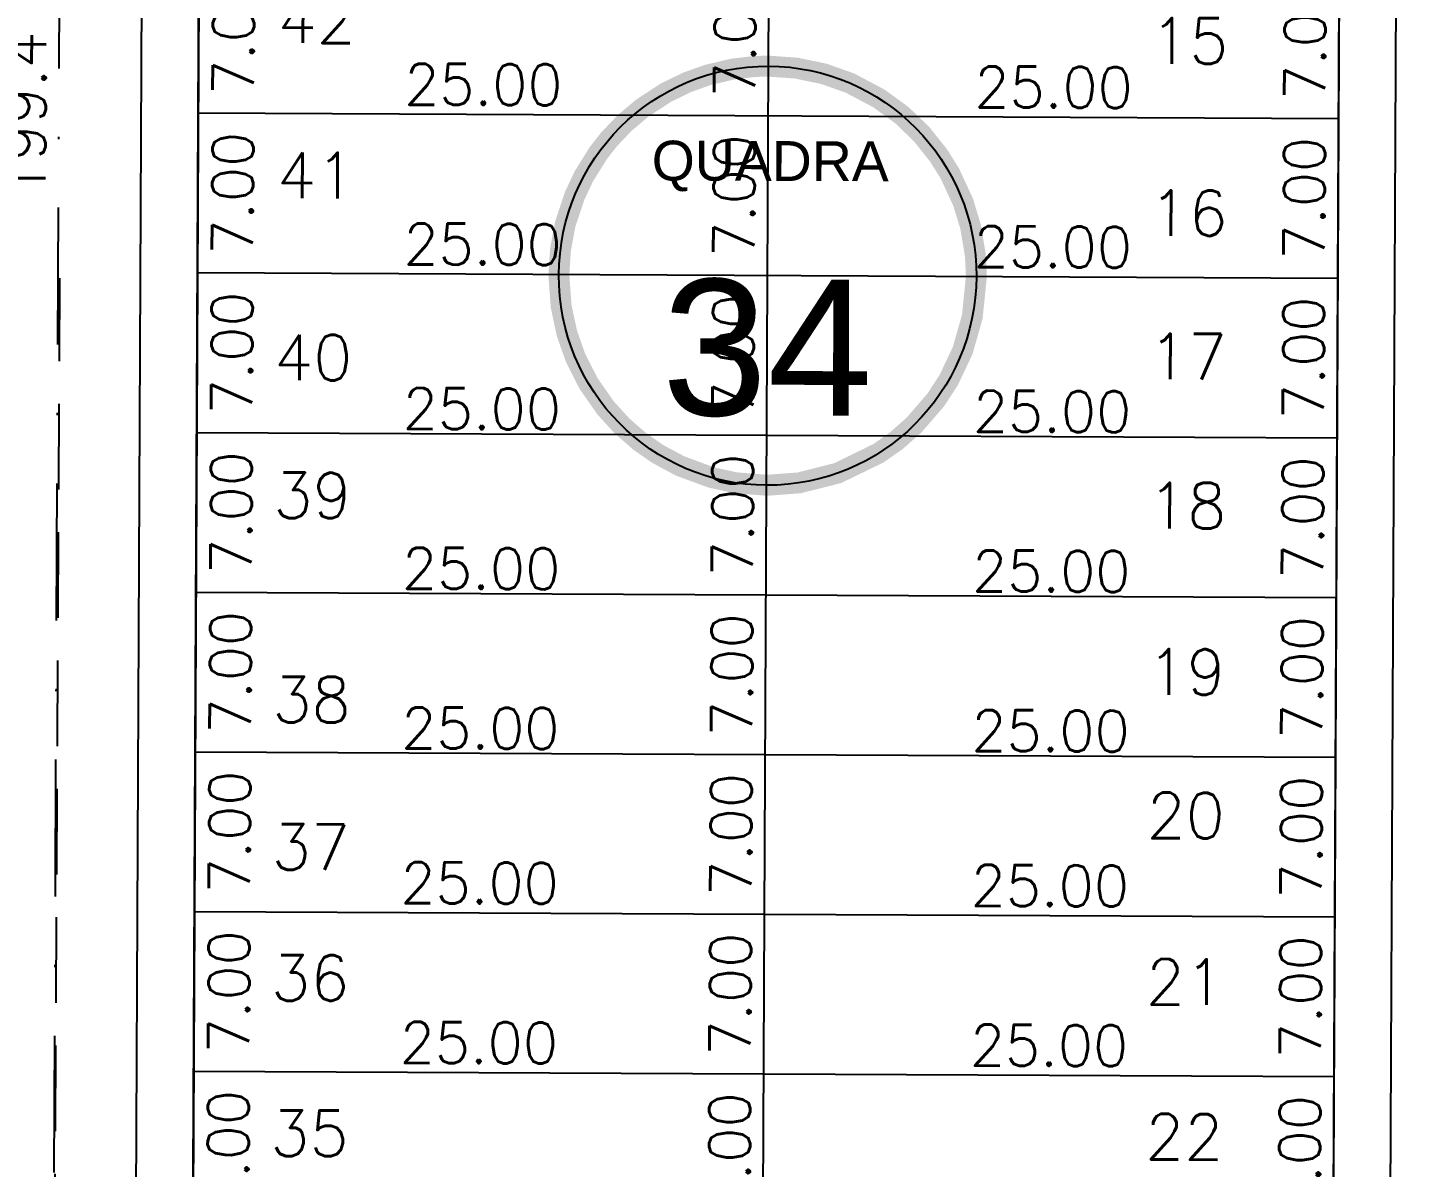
# Model space of a CAD drawing. Header units: millimetres. Extents: x -4430026 to 4783824, y 584 to 9593110.
# Drawn here: x 2547.1 to 2607.5, y 1559.6 to 1609.6 of the extents above; entities that cross this region are included whole.
import ezdxf
from ezdxf.enums import TextEntityAlignment as Align

# ---------------------------------------------------------------- set-up
doc = ezdxf.new("R2010")
doc.units = ezdxf.units.MM
for name, pattern in [('DASHDOT', [1, 0.5, -0.25, 0, -0.25]), ('HIDDEN', [0.375, 0.25, -0.125]), ('HIDDEN2', [0.1875, 0.125, -0.0625])]:
    doc.linetypes.add(name, pattern=pattern)
for name, color, linetype in [('boundary filipe', 6, 'Continuous'), ('Calçada', 1, 'Continuous'), ('Cota', 8, 'Continuous'), ('COTAS', 8, 'Continuous'), ('Lotes', 2, 'Continuous'), ('Numero de lotes', 5, 'Continuous'), ('númeraçãoquadras', 4, 'Continuous'), ('Projeção', 8, 'HIDDEN2'), ('QUADRA', 4, 'Continuous')]:
    doc.layers.add(name, color=color, linetype=linetype)
doc.styles.add('arcad1', font='romans.shx')
doc.styles.add('ROMANS', font='romans.shx')
doc.styles.add('STYLE1', font='sanss___.ttf')
doc.dimstyles.new('BOLA100', dxfattribs={"dimscale": 0, "dimtxt": 1.9, "dimasz": 0.18, "dimexe": 0.18, "dimexo": 0.063, "dimgap": 0, "dimtad": 1, "dimzin": 4, "dimdsep": 46, "dimtxsty": 'ROMANS', "dimcen": 0.09, "dimse1": 1, "dimse2": 1, "dimsd1": 1, "dimsd2": 1, "dimclrt": 256, "dimaunit": 1, "dimadec": 4, "dimazin": 0, "dimtfac": 1.2, "dimtix": 1, "dimtmove": 2, "dimatfit": 3, "dimfxl": 1, "dimtvp": 2, "dimtolj": 1, "dimtzin": 4, "dimarcsym": 0})
doc.dimstyles.get("Standard").update_dxf_attribs({"dimtxt": 0.18, "dimasz": 0.18, "dimexe": 0.18, "dimexo": 0.0625, "dimgap": 0.09, "dimtad": 0, "dimtih": 1, "dimtoh": 1, "dimdec": 4, "dimzin": 0, "dimdsep": 46, "dimtxsty": 'Standard', "dimcen": 0.09, "dimadec": 0, "dimazin": 0, "dimtfac": 1, "dimtdec": 4, "dimtofl": 0, "dimtmove": 0, "dimatfit": 3, "dimfxl": 1, "dimtolj": 1, "dimtzin": 0, "dimarcsym": 0})

# ---------------------------------------------------------------- blocks, each defined once
blk = doc.blocks.new('NUM_quadra')
at = {"color": 6, "const_width": 0.02}
blk.add_lwpolyline([(-0.0134, 0.1996), (-0.034, 0.1971), (-0.0579, 0.1914), (-0.0779, 0.1842), (-0.0981, 0.1743), (-0.1208, 0.1594), (-0.1377, 0.145), (-0.1521, 0.1299), (-0.1625, 0.1166), (-0.1764, 0.0942), (-0.1852, 0.0754), (-0.1941, 0.0483), (-0.1985, 0.0243), (-0.2, 0), (-0.1977, -0.0299), (-0.1921, -0.0556), (-0.1839, -0.0786), (-0.1713, -0.1033), (-0.1546, -0.1269), (-0.1389, -0.1439), (-0.1219, -0.1586), (-0.1046, -0.1705), (-0.0831, -0.1819), (-0.0531, -0.1928), (-0.0302, -0.1977), (0, -0.2), (0.0309, -0.1976), (0.0677, -0.1882), (0.1069, -0.169), (0.124, -0.1569), (0.1407, -0.1421), (0.1614, -0.1181), (0.1737, -0.0992), (0.187, -0.071), (0.1962, -0.0386), (0.2, 0), (0.1989, 0.0205), (0.1943, 0.0473), (0.1871, 0.0707), (0.1741, 0.0984), (0.1635, 0.1151), (0.1472, 0.1354), (0.1285, 0.1533), (0.1063, 0.1694), (0.0782, 0.1841), (0.0533, 0.1928), (0.0267, 0.1982), (0, 0.2)], close=True, dxfattribs=at)
blk.add_circle((0, 0), 0.2)
at = {"color": 3, "insert": (-0.1114, 0.1285), "char_height": 0.038, "width": 0.2663, "attachment_point": 1, "style": 'STYLE1'}
blk.add_mtext('\\fArial|b0|i0|c0|p34;QUADRA', dxfattribs=at)
at = {"color": 3, "style": 'STYLE1'}
blk.add_attdef('00', text='', height=0.13, dxfattribs=at).set_placement((0, -0.1335), align=Align.CENTER)
blk = doc.blocks.new('*D13710')
at = {"layer": 'DEFPOINTS', "color": 0, "linetype": 'ByBlock'}
for p in [(2548.985, 1706.229), (2548.04, 1506.823), (2548.04, 1506.823)]:
    blk.add_point(p, dxfattribs=at)
at = {"layer": 'COTAS', "linetype": 'ByBlock', "insert": (2546.979, 1606.533), "char_height": 1.9, "attachment_point": 5, "rotation": 89.72858, "style": 'ROMANS'}
blk.add_mtext('\\A1;199.41', dxfattribs=at)
blk = doc.blocks.new('*D10025')
at = {"layer": 'DEFPOINTS', "color": 0}
for p in [(2554.642, 1612.794), (2554.609, 1605.794), (2559.739, 1605.769)]:
    blk.add_point(p, dxfattribs=at)
at = {"layer": 'COTAS', "color": 41, "insert": (2556.155, 1609.286), "char_height": 1.8, "attachment_point": 5, "rotation": 89.72858, "style": 'ROMANS'}
blk.add_mtext('\\A1;7.00', dxfattribs=at)
blk = doc.blocks.new('*D10026')
at = {"layer": 'DEFPOINTS', "color": 0}
for p in [(2554.609, 1605.794), (2554.576, 1598.794), (2559.705, 1598.769)]:
    blk.add_point(p, dxfattribs=at)
at = {"layer": 'COTAS', "color": 41, "insert": (2556.122, 1602.286), "char_height": 1.8, "attachment_point": 5, "rotation": 89.72858, "style": 'ROMANS'}
blk.add_mtext('\\A1;7.00', dxfattribs=at)
blk = doc.blocks.new('*D10027')
at = {"layer": 'DEFPOINTS', "color": 0}
for p in [(2554.576, 1598.794), (2554.543, 1591.794), (2559.672, 1591.769)]:
    blk.add_point(p, dxfattribs=at)
at = {"layer": 'COTAS', "color": 41, "insert": (2556.089, 1595.286), "char_height": 1.8, "attachment_point": 5, "rotation": 89.72858, "style": 'ROMANS'}
blk.add_mtext('\\A1;7.00', dxfattribs=at)
blk = doc.blocks.new('*D10028')
at = {"layer": 'DEFPOINTS', "color": 0}
for p in [(2554.543, 1591.794), (2554.51, 1584.794), (2559.639, 1584.77)]:
    blk.add_point(p, dxfattribs=at)
at = {"layer": 'COTAS', "color": 41, "insert": (2556.056, 1588.287), "char_height": 1.8, "attachment_point": 5, "rotation": 89.72858, "style": 'ROMANS'}
blk.add_mtext('\\A1;7.00', dxfattribs=at)
blk = doc.blocks.new('*D10029')
at = {"layer": 'DEFPOINTS', "color": 0}
for p in [(2554.51, 1584.794), (2554.476, 1577.794), (2559.606, 1577.77)]:
    blk.add_point(p, dxfattribs=at)
at = {"layer": 'COTAS', "color": 41, "insert": (2556.023, 1581.287), "char_height": 1.8, "attachment_point": 5, "rotation": 89.72858, "style": 'ROMANS'}
blk.add_mtext('\\A1;7.00', dxfattribs=at)
blk = doc.blocks.new('*D10030')
at = {"layer": 'DEFPOINTS', "color": 0}
for p in [(2554.476, 1577.794), (2554.443, 1570.794), (2559.573, 1570.77)]:
    blk.add_point(p, dxfattribs=at)
at = {"layer": 'COTAS', "color": 41, "insert": (2555.989, 1574.287), "char_height": 1.8, "attachment_point": 5, "rotation": 89.72858, "style": 'ROMANS'}
blk.add_mtext('\\A1;7.00', dxfattribs=at)
blk = doc.blocks.new('*D10031')
at = {"layer": 'DEFPOINTS', "color": 0}
for p in [(2554.443, 1570.794), (2554.41, 1563.794), (2559.54, 1563.77)]:
    blk.add_point(p, dxfattribs=at)
at = {"layer": 'COTAS', "color": 41, "insert": (2555.956, 1567.287), "char_height": 1.8, "attachment_point": 5, "rotation": 89.72858, "style": 'ROMANS'}
blk.add_mtext('\\A1;7.00', dxfattribs=at)
blk = doc.blocks.new('*D10032')
at = {"layer": 'DEFPOINTS', "color": 0}
for p in [(2554.41, 1563.794), (2554.377, 1556.794), (2559.506, 1556.77)]:
    blk.add_point(p, dxfattribs=at)
at = {"layer": 'COTAS', "color": 41, "insert": (2555.923, 1560.287), "char_height": 1.8, "attachment_point": 5, "rotation": 89.72858, "style": 'ROMANS'}
blk.add_mtext('\\A1;7.00', dxfattribs=at)
blk = doc.blocks.new('*D10051')
at = {"layer": 'DEFPOINTS', "color": 0}
for p in [(2579.642, 1612.675), (2579.609, 1605.675), (2581.722, 1605.665)]:
    blk.add_point(p, dxfattribs=at)
at = {"layer": 'COTAS', "color": 41, "insert": (2578.139, 1609.182), "char_height": 1.8, "attachment_point": 5, "rotation": 89.72858, "style": 'ROMANS'}
blk.add_mtext('\\A1;7.00', dxfattribs=at)
blk = doc.blocks.new('*D10052')
at = {"layer": 'DEFPOINTS', "color": 0}
for p in [(2579.609, 1605.675), (2579.576, 1598.675), (2581.689, 1598.665)]:
    blk.add_point(p, dxfattribs=at)
at = {"layer": 'COTAS', "color": 41, "insert": (2578.106, 1602.182), "char_height": 1.8, "attachment_point": 5, "rotation": 89.72858, "style": 'ROMANS'}
blk.add_mtext('\\A1;7.00', dxfattribs=at)
blk = doc.blocks.new('*D10053')
at = {"layer": 'DEFPOINTS', "color": 0}
for p in [(2579.576, 1598.675), (2579.543, 1591.675), (2581.656, 1591.665)]:
    blk.add_point(p, dxfattribs=at)
at = {"layer": 'COTAS', "color": 41, "insert": (2578.072, 1595.182), "char_height": 1.8, "attachment_point": 5, "rotation": 89.72858, "style": 'ROMANS'}
blk.add_mtext('\\A1;7.00', dxfattribs=at)
blk = doc.blocks.new('*D10054')
at = {"layer": 'DEFPOINTS', "color": 0}
for p in [(2579.543, 1591.675), (2579.509, 1584.675), (2581.623, 1584.665)]:
    blk.add_point(p, dxfattribs=at)
at = {"layer": 'COTAS', "color": 41, "insert": (2578.039, 1588.182), "char_height": 1.8, "attachment_point": 5, "rotation": 89.72858, "style": 'ROMANS'}
blk.add_mtext('\\A1;7.00', dxfattribs=at)
blk = doc.blocks.new('*D10055')
at = {"layer": 'DEFPOINTS', "color": 0}
for p in [(2579.509, 1584.675), (2579.476, 1577.675), (2581.589, 1577.665)]:
    blk.add_point(p, dxfattribs=at)
at = {"layer": 'COTAS', "color": 41, "insert": (2578.006, 1581.182), "char_height": 1.8, "attachment_point": 5, "rotation": 89.72858, "style": 'ROMANS'}
blk.add_mtext('\\A1;7.00', dxfattribs=at)
blk = doc.blocks.new('*D10056')
at = {"layer": 'DEFPOINTS', "color": 0}
for p in [(2579.476, 1577.675), (2579.443, 1570.676), (2581.556, 1570.666)]:
    blk.add_point(p, dxfattribs=at)
at = {"layer": 'COTAS', "color": 41, "insert": (2577.973, 1574.183), "char_height": 1.8, "attachment_point": 5, "rotation": 89.72858, "style": 'ROMANS'}
blk.add_mtext('\\A1;7.00', dxfattribs=at)
blk = doc.blocks.new('*D10057')
at = {"layer": 'DEFPOINTS', "color": 0}
for p in [(2579.443, 1570.676), (2579.41, 1563.676), (2581.523, 1563.666)]:
    blk.add_point(p, dxfattribs=at)
at = {"layer": 'COTAS', "color": 41, "insert": (2577.94, 1567.183), "char_height": 1.8, "attachment_point": 5, "rotation": 89.72858, "style": 'ROMANS'}
blk.add_mtext('\\A1;7.00', dxfattribs=at)
blk = doc.blocks.new('*D10058')
at = {"layer": 'DEFPOINTS', "color": 0}
for p in [(2579.41, 1563.676), (2579.377, 1556.676), (2581.49, 1556.666)]:
    blk.add_point(p, dxfattribs=at)
at = {"layer": 'COTAS', "color": 41, "insert": (2577.907, 1560.183), "char_height": 1.8, "attachment_point": 5, "rotation": 89.72858, "style": 'ROMANS'}
blk.add_mtext('\\A1;7.00', dxfattribs=at)
blk = doc.blocks.new('*D10070')
at = {"layer": 'DEFPOINTS', "color": 0}
for p in [(2604.642, 1612.557), (2604.609, 1605.557), (2606.722, 1605.547)]:
    blk.add_point(p, dxfattribs=at)
at = {"layer": 'COTAS', "color": 41, "insert": (2603.138, 1609.064), "char_height": 1.8, "attachment_point": 5, "rotation": 89.72858, "style": 'ROMANS'}
blk.add_mtext('\\A1;7.00', dxfattribs=at)
blk = doc.blocks.new('*D10071')
at = {"layer": 'DEFPOINTS', "color": 0}
for p in [(2604.609, 1605.557), (2604.575, 1598.557), (2606.689, 1598.547)]:
    blk.add_point(p, dxfattribs=at)
at = {"layer": 'COTAS', "color": 41, "insert": (2603.105, 1602.064), "char_height": 1.8, "attachment_point": 5, "rotation": 89.72858, "style": 'ROMANS'}
blk.add_mtext('\\A1;7.00', dxfattribs=at)
blk = doc.blocks.new('*D10072')
at = {"layer": 'DEFPOINTS', "color": 0}
for p in [(2604.575, 1598.557), (2604.542, 1591.557), (2606.655, 1591.547)]:
    blk.add_point(p, dxfattribs=at)
at = {"layer": 'COTAS', "color": 41, "insert": (2603.072, 1595.064), "char_height": 1.8, "attachment_point": 5, "rotation": 89.72858, "style": 'ROMANS'}
blk.add_mtext('\\A1;7.00', dxfattribs=at)
blk = doc.blocks.new('*D10073')
at = {"layer": 'DEFPOINTS', "color": 0}
for p in [(2604.542, 1591.557), (2604.509, 1584.557), (2606.622, 1584.547)]:
    blk.add_point(p, dxfattribs=at)
at = {"layer": 'COTAS', "color": 41, "insert": (2603.039, 1588.064), "char_height": 1.8, "attachment_point": 5, "rotation": 89.72858, "style": 'ROMANS'}
blk.add_mtext('\\A1;7.00', dxfattribs=at)
blk = doc.blocks.new('*D10074')
at = {"layer": 'DEFPOINTS', "color": 0}
for p in [(2604.509, 1584.557), (2604.476, 1577.557), (2606.589, 1577.547)]:
    blk.add_point(p, dxfattribs=at)
at = {"layer": 'COTAS', "color": 41, "insert": (2603.006, 1581.064), "char_height": 1.8, "attachment_point": 5, "rotation": 89.72858, "style": 'ROMANS'}
blk.add_mtext('\\A1;7.00', dxfattribs=at)
blk = doc.blocks.new('*D10075')
at = {"layer": 'DEFPOINTS', "color": 0}
for p in [(2604.476, 1577.557), (2604.443, 1570.557), (2606.556, 1570.547)]:
    blk.add_point(p, dxfattribs=at)
at = {"layer": 'COTAS', "color": 41, "insert": (2602.973, 1574.064), "char_height": 1.8, "attachment_point": 5, "rotation": 89.72858, "style": 'ROMANS'}
blk.add_mtext('\\A1;7.00', dxfattribs=at)
blk = doc.blocks.new('*D10076')
at = {"layer": 'DEFPOINTS', "color": 0}
for p in [(2604.443, 1570.557), (2604.41, 1563.557), (2606.523, 1563.547)]:
    blk.add_point(p, dxfattribs=at)
at = {"layer": 'COTAS', "color": 41, "insert": (2602.939, 1567.064), "char_height": 1.8, "attachment_point": 5, "rotation": 89.72858, "style": 'ROMANS'}
blk.add_mtext('\\A1;7.00', dxfattribs=at)
blk = doc.blocks.new('*D10077')
at = {"layer": 'DEFPOINTS', "color": 0}
for p in [(2604.41, 1563.557), (2604.376, 1556.557), (2606.49, 1556.547)]:
    blk.add_point(p, dxfattribs=at)
at = {"layer": 'COTAS', "color": 41, "insert": (2602.906, 1560.064), "char_height": 1.8, "attachment_point": 5, "rotation": 89.72858, "style": 'ROMANS'}
blk.add_mtext('\\A1;7.00', dxfattribs=at)
blk = doc.blocks.new('*D10114')
at = {"layer": 'DEFPOINTS', "color": 0}
for p in [(2554.472, 1576.775), (2579.471, 1576.657), (2579.464, 1575.181)]:
    blk.add_point(p, dxfattribs=at)
at = {"layer": 'Cota', "color": 41, "insert": (2566.982, 1578.84), "char_height": 1.8, "attachment_point": 5, "rotation": 359.72858, "style": 'ROMANS'}
blk.add_mtext('\\A1;25.00', dxfattribs=at)
blk = doc.blocks.new('*D10115')
at = {"layer": 'DEFPOINTS', "color": 0}
for p in [(2579.471, 1576.657), (2604.471, 1576.538), (2604.464, 1575.063)]:
    blk.add_point(p, dxfattribs=at)
at = {"layer": 'Cota', "color": 41, "insert": (2591.981, 1578.722), "char_height": 1.8, "attachment_point": 5, "rotation": 359.72858, "style": 'ROMANS'}
blk.add_mtext('\\A1;25.00', dxfattribs=at)
blk = doc.blocks.new('*D10116')
at = {"layer": 'DEFPOINTS', "color": 0}
for p in [(2554.505, 1583.775), (2579.505, 1583.657), (2579.498, 1582.181)]:
    blk.add_point(p, dxfattribs=at)
at = {"layer": 'Cota', "color": 41, "insert": (2567.015, 1585.84), "char_height": 1.8, "attachment_point": 5, "rotation": 359.72858, "style": 'ROMANS'}
blk.add_mtext('\\A1;25.00', dxfattribs=at)
blk = doc.blocks.new('*D10117')
at = {"layer": 'DEFPOINTS', "color": 0}
for p in [(2579.505, 1583.657), (2604.504, 1583.538), (2604.497, 1582.063)]:
    blk.add_point(p, dxfattribs=at)
at = {"layer": 'Cota', "color": 41, "insert": (2592.014, 1585.722), "char_height": 1.8, "attachment_point": 5, "rotation": 359.72858, "style": 'ROMANS'}
blk.add_mtext('\\A1;25.00', dxfattribs=at)
blk = doc.blocks.new('*D10118')
at = {"layer": 'DEFPOINTS', "color": 0}
for p in [(2554.538, 1590.775), (2579.538, 1590.657), (2579.531, 1589.181)]:
    blk.add_point(p, dxfattribs=at)
at = {"layer": 'Cota', "color": 41, "insert": (2567.048, 1592.84), "char_height": 1.8, "attachment_point": 5, "rotation": 359.72858, "style": 'ROMANS'}
blk.add_mtext('\\A1;25.00', dxfattribs=at)
blk = doc.blocks.new('*D10119')
at = {"layer": 'DEFPOINTS', "color": 0}
for p in [(2579.538, 1590.657), (2604.537, 1590.538), (2604.53, 1589.062)]:
    blk.add_point(p, dxfattribs=at)
at = {"layer": 'Cota', "color": 41, "insert": (2592.048, 1592.722), "char_height": 1.8, "attachment_point": 5, "rotation": 359.72858, "style": 'ROMANS'}
blk.add_mtext('\\A1;25.00', dxfattribs=at)
blk = doc.blocks.new('*D10120')
at = {"layer": 'DEFPOINTS', "color": 0}
for p in [(2554.572, 1597.989), (2579.572, 1597.87), (2579.565, 1596.394)]:
    blk.add_point(p, dxfattribs=at)
at = {"layer": 'Cota', "color": 41, "insert": (2567.082, 1600.053), "char_height": 1.8, "attachment_point": 5, "rotation": 359.72858, "style": 'ROMANS'}
blk.add_mtext('\\A1;25.00', dxfattribs=at)
blk = doc.blocks.new('*D10121')
at = {"layer": 'DEFPOINTS', "color": 0}
for p in [(2579.572, 1597.87), (2604.572, 1597.752), (2604.565, 1596.276)]:
    blk.add_point(p, dxfattribs=at)
at = {"layer": 'Cota', "color": 41, "insert": (2592.082, 1599.935), "char_height": 1.8, "attachment_point": 5, "rotation": 359.72858, "style": 'ROMANS'}
blk.add_mtext('\\A1;25.00', dxfattribs=at)
blk = doc.blocks.new('*D10122')
at = {"layer": 'DEFPOINTS', "color": 0}
for p in [(2554.605, 1604.988), (2579.605, 1604.87), (2579.598, 1603.394)]:
    blk.add_point(p, dxfattribs=at)
at = {"layer": 'Cota', "color": 41, "insert": (2567.115, 1607.053), "char_height": 1.8, "attachment_point": 5, "rotation": 359.72858, "style": 'ROMANS'}
blk.add_mtext('\\A1;25.00', dxfattribs=at)
blk = doc.blocks.new('*D10123')
at = {"layer": 'DEFPOINTS', "color": 0}
for p in [(2579.605, 1604.87), (2604.605, 1604.752), (2604.598, 1603.276)]:
    blk.add_point(p, dxfattribs=at)
at = {"layer": 'Cota', "color": 41, "insert": (2592.115, 1606.935), "char_height": 1.8, "attachment_point": 5, "rotation": 359.72858, "style": 'ROMANS'}
blk.add_mtext('\\A1;25.00', dxfattribs=at)
blk = doc.blocks.new('*D10126')
at = {"layer": 'DEFPOINTS', "color": 0}
for p in [(2554.44, 1569.989), (2579.439, 1569.87), (2579.432, 1568.395)]:
    blk.add_point(p, dxfattribs=at)
at = {"layer": 'Cota', "color": 41, "insert": (2566.949, 1572.054), "char_height": 1.8, "attachment_point": 5, "rotation": 359.72858, "style": 'ROMANS'}
blk.add_mtext('\\A1;25.00', dxfattribs=at)
blk = doc.blocks.new('*D10127')
at = {"layer": 'DEFPOINTS', "color": 0}
for p in [(2579.439, 1569.87), (2604.439, 1569.752), (2604.432, 1568.276)]:
    blk.add_point(p, dxfattribs=at)
at = {"layer": 'Cota', "color": 41, "insert": (2591.949, 1571.935), "char_height": 1.8, "attachment_point": 5, "rotation": 359.72858, "style": 'ROMANS'}
blk.add_mtext('\\A1;25.00', dxfattribs=at)
blk = doc.blocks.new('*D10136')
at = {"layer": 'DEFPOINTS', "color": 0}
for p in [(2554.406, 1562.989), (2579.406, 1562.871), (2579.399, 1561.395)]:
    blk.add_point(p, dxfattribs=at)
at = {"layer": 'Cota', "color": 41, "insert": (2566.916, 1565.054), "char_height": 1.8, "attachment_point": 5, "rotation": 359.72858, "style": 'ROMANS'}
blk.add_mtext('\\A1;25.00', dxfattribs=at)
blk = doc.blocks.new('*D10137')
at = {"layer": 'DEFPOINTS', "color": 0}
for p in [(2579.406, 1562.871), (2604.406, 1562.752), (2604.399, 1561.276)]:
    blk.add_point(p, dxfattribs=at)
at = {"layer": 'Cota', "color": 41, "insert": (2591.916, 1564.935), "char_height": 1.8, "attachment_point": 5, "rotation": 359.72858, "style": 'ROMANS'}
blk.add_mtext('\\A1;25.00', dxfattribs=at)

msp = doc.modelspace()

# ---------------------------------------------------------------- linework, layer by layer
at = {"layer": 'boundary filipe', "linetype": 'ByBlock'}
for p, q in [((2555.025, 1693.678, 2.439), (2554.169, 1512.981, 2.439)), ((2604.172, 1513.456, 2.439), (2605.006, 1689.361, 2.439))]:
    msp.add_line(p, q, dxfattribs=at)
at = {"layer": 'boundary filipe', "elevation": 2.439}
msp.add_lwpolyline([(2605.013, 1690.905), (2604.172, 1513.456), (2554.169, 1512.981), (2555.033, 1695.234), (2605.013, 1690.905)], dxfattribs=at)
at = {"layer": 'Calçada'}
for p, q in [((2551.686, 1516.543, 2.439), (2552.515, 1691.425, 2.439)), ((2606.689, 1516.894, 2.439), (2607.498, 1687.657, 2.439))]:
    msp.add_line(p, q, dxfattribs=at)
at = {"layer": 'Lotes'}
for p, q in [((2579.171, 1513.218, 2.439), (2580.022, 1692.992, 2.439)), ((2604.609, 1605.557, 2.439), (2554.609, 1605.794, 2.439)), ((2604.575, 1598.557, 2.439), (2554.576, 1598.794, 2.439)), ((2604.542, 1591.557, 2.439), (2554.543, 1591.794, 2.439)), ((2604.509, 1584.557, 2.439), (2554.51, 1584.794, 2.439)), ((2604.476, 1577.557, 2.439), (2554.476, 1577.794, 2.439)), ((2604.443, 1570.557, 2.439), (2554.443, 1570.794, 2.439)), ((2604.41, 1563.557, 2.439), (2554.41, 1563.794, 2.439))]:
    msp.add_line(p, q, dxfattribs=at)
at = {"layer": 'Projeção', "linetype": 'DASHDOT', "ltscale": 12}
msp.add_line((2548.06, 1510.963, 2.439), (2550.195, 1961.633, 2.439), dxfattribs=at)
at = {"layer": 'Projeção', "linetype": 'HIDDEN', "ltscale": 15}
msp.add_line((2548.091, 1510.56, 103.708), (2548.543, 1598.563, 103.708), dxfattribs=at)
at = {"layer": 'QUADRA', "elevation": 2.439}
msp.add_lwpolyline([(2554.169, 1512.981), (2555.033, 1695.234, 0.003257), (2605.013, 1690.914), (2604.172, 1513.456), (2554.169, 1512.981)], format="xyb", close=True, dxfattribs=at)

# ---------------------------------------------------------------- block references
at = {"layer": 'númeraçãoquadras', "linetype": 'ByBlock', "extrusion": (0.084423, -0.000343131, 0.99643)}
ref = msp.add_blockref('NUM_quadra', (1609.146, -2563.665, 219.657), dxfattribs=dict(at, xscale=45.93175888062505, yscale=45.93175888063583, zscale=45.9317585301846, rotation=270.0385460290153))
ref.add_attrib('00', '34', dxfattribs={"layer": '0', "color": 3, "extrusion": (0.084423, -0.000343131, 0.99643), "height": 5.9711, "rotation": 270.03855, "style": 'STYLE1'}).set_placement((1603.016, -2563.669, 219.657), align=Align.CENTER)

# ---------------------------------------------------------------- texts
at = {"layer": 'Numero de lotes', "style": 'arcad1'}
for s, p in [('42', (2559.806, 1609.875, 2.439)), ('15', (2598.07, 1608.963, 2.439)), ('41', (2559.774, 1603.068, 2.439)), ('16', (2598.034, 1601.419, 2.439)), ('40', (2559.653, 1595.087, 2.439)), ('17', (2598.005, 1595.133, 2.439)), ('39', (2559.624, 1589.045, 2.439)), ('18', (2597.974, 1588.594, 2.439)), ('19', (2597.939, 1581.302, 2.439)), ('38', (2559.582, 1580.092, 2.439)), ('20', (2597.909, 1575.013, 2.439)), ('37', (2559.551, 1573.633, 2.439)), ('36', (2559.524, 1567.891, 2.439)), ('21', (2597.875, 1567.72, 2.439)), ('35', (2559.492, 1561.084, 2.439)), ('22', (2597.843, 1560.931, 2.439))]:
    msp.add_text(s, height=2, rotation=359.72858, dxfattribs=at).set_placement(p, align=Align.MIDDLE_CENTER)

# ---------------------------------------------------------------- dimensions: what is measured, and where the dimension line sits
at = {"layer": 'Cota'}
for p1, p2, picture, middle in [((2554.605, 1604.988, 2.439), (2579.605, 1604.87, 2.439), '*D10122', (2567.115, 1607.053, 2.439)), ((2554.572, 1597.989, 2.439), (2579.572, 1597.87, 2.439), '*D10120', (2567.082, 1600.053, 2.439)), ((2554.538, 1590.775, 2.439), (2579.538, 1590.657, 2.439), '*D10118', (2567.048, 1592.84, 2.439)), ((2554.505, 1583.775, 2.439), (2579.505, 1583.657, 2.439), '*D10116', (2567.015, 1585.84, 2.439)), ((2554.472, 1576.775, 2.439), (2579.471, 1576.657, 2.439), '*D10114', (2566.982, 1578.84, 2.439)), ((2554.44, 1569.989, 2.439), (2579.439, 1569.87, 2.439), '*D10126', (2566.949, 1572.054, 2.439)), ((2554.406, 1562.989, 2.439), (2579.406, 1562.871, 2.439), '*D10136', (2566.916, 1565.054, 2.439))]:
    dim = msp.add_aligned_dim(p1=p1, p2=p2, distance=-1.476, dimstyle='Standard', override={"dimtxt": 1.8, "dimexo": 0.063, "dimgap": 0, "dimtih": 0, "dimtoh": 0, "dimdec": 2, "dimzin": 4, "dimtxsty": 'ROMANS', "dimse1": 1, "dimse2": 1, "dimsd1": 1, "dimsd2": 1, "dimclrt": 41, "dimtfac": 1.2, "dimtdec": 2, "dimtix": 1, "dimtofl": 1, "dimtmove": 2, "dimfxl": 0.18, "dimfxlon": 1, "dimtvp": 2, "dimtzin": 4}, dxfattribs=at)
    dim.commit()
    dim.dimension.update_dxf_attribs({"geometry": picture, "text_midpoint": middle})
for base, p1, p2, picture, middle in [((2604.598, 1603.276, 2.439), (2579.605, 1604.87, 2.439), (2604.605, 1604.752, 2.439), '*D10123', (2592.115, 1606.935, 2.439)), ((2604.565, 1596.276, 2.439), (2579.572, 1597.87, 2.439), (2604.572, 1597.752, 2.439), '*D10121', (2592.082, 1599.935, 2.439)), ((2604.53, 1589.062, 2.439), (2579.538, 1590.657, 2.439), (2604.537, 1590.538, 2.439), '*D10119', (2592.048, 1592.722, 2.439)), ((2604.497, 1582.063, 2.439), (2579.505, 1583.657, 2.439), (2604.504, 1583.538, 2.439), '*D10117', (2592.014, 1585.722, 2.439)), ((2604.464, 1575.063, 2.439), (2579.471, 1576.657, 2.439), (2604.471, 1576.538, 2.439), '*D10115', (2591.981, 1578.722, 2.439)), ((2604.432, 1568.276, 2.439), (2579.439, 1569.87, 2.439), (2604.439, 1569.752, 2.439), '*D10127', (2591.949, 1571.935, 2.439)), ((2604.399, 1561.276, 2.439), (2579.406, 1562.871, 2.439), (2604.406, 1562.752, 2.439), '*D10137', (2591.916, 1564.935, 2.439))]:
    dim = msp.add_linear_dim(base=base, p1=p1, p2=p2, angle=179.72858, dimstyle='Standard', override={"dimtxt": 1.8, "dimexo": 0.063, "dimgap": 0, "dimtih": 0, "dimtoh": 0, "dimdec": 2, "dimzin": 4, "dimtxsty": 'ROMANS', "dimse1": 1, "dimse2": 1, "dimsd1": 1, "dimsd2": 1, "dimclrt": 41, "dimtfac": 1.2, "dimtdec": 2, "dimtix": 1, "dimtofl": 1, "dimtmove": 2, "dimfxl": 0.18, "dimfxlon": 1, "dimtvp": 2, "dimtzin": 4}, dxfattribs=at)
    dim.commit()
    dim.dimension.update_dxf_attribs({"geometry": picture, "text_midpoint": middle})
at = {"layer": 'COTAS', "linetype": 'ByBlock'}
dim = msp.add_linear_dim(base=(2548.04, 1506.823, 2.439), p1=(2548.985, 1706.229, 2.439), p2=(2548.04, 1506.823, 2.439), angle=269.72858, dimstyle='BOLA100', override={"dimscale": 1, "dimfxl": 0.18}, dxfattribs=at)
dim.commit()
dim.dimension.update_dxf_attribs({"geometry": '*D13710', "text_midpoint": (2546.979, 1606.533, 2.439), "dimtype": 161})
at = {"layer": 'COTAS'}
for base, p1, p2, picture, middle in [((2559.739, 1605.769, 2.439), (2554.642, 1612.794, 2.439), (2554.609, 1605.794, 2.439), '*D10025', (2556.155, 1609.286, 2.439)), ((2581.722, 1605.665, 2.439), (2579.642, 1612.675, 2.439), (2579.609, 1605.675, 2.439), '*D10051', (2578.139, 1609.182, 2.439)), ((2606.722, 1605.547, 2.439), (2604.642, 1612.557, 2.439), (2604.609, 1605.557, 2.439), '*D10070', (2603.138, 1609.064, 2.439)), ((2559.705, 1598.769, 2.439), (2554.609, 1605.794, 2.439), (2554.576, 1598.794, 2.439), '*D10026', (2556.122, 1602.286, 2.439)), ((2581.689, 1598.665, 2.439), (2579.609, 1605.675, 2.439), (2579.576, 1598.675, 2.439), '*D10052', (2578.106, 1602.182, 2.439)), ((2606.689, 1598.547, 2.439), (2604.609, 1605.557, 2.439), (2604.575, 1598.557, 2.439), '*D10071', (2603.105, 1602.064, 2.439)), ((2559.672, 1591.769, 2.439), (2554.576, 1598.794, 2.439), (2554.543, 1591.794, 2.439), '*D10027', (2556.089, 1595.286, 2.439)), ((2581.656, 1591.665, 2.439), (2579.576, 1598.675, 2.439), (2579.543, 1591.675, 2.439), '*D10053', (2578.072, 1595.182, 2.439)), ((2606.655, 1591.547, 2.439), (2604.575, 1598.557, 2.439), (2604.542, 1591.557, 2.439), '*D10072', (2603.072, 1595.064, 2.439)), ((2559.639, 1584.77, 2.439), (2554.543, 1591.794, 2.439), (2554.51, 1584.794, 2.439), '*D10028', (2556.056, 1588.287, 2.439)), ((2581.623, 1584.665, 2.439), (2579.543, 1591.675, 2.439), (2579.509, 1584.675, 2.439), '*D10054', (2578.039, 1588.182, 2.439)), ((2606.622, 1584.547, 2.439), (2604.542, 1591.557, 2.439), (2604.509, 1584.557, 2.439), '*D10073', (2603.039, 1588.064, 2.439)), ((2559.606, 1577.77, 2.439), (2554.51, 1584.794, 2.439), (2554.476, 1577.794, 2.439), '*D10029', (2556.023, 1581.287, 2.439)), ((2581.589, 1577.665, 2.439), (2579.509, 1584.675, 2.439), (2579.476, 1577.675, 2.439), '*D10055', (2578.006, 1581.182, 2.439)), ((2606.589, 1577.547, 2.439), (2604.509, 1584.557, 2.439), (2604.476, 1577.557, 2.439), '*D10074', (2603.006, 1581.064, 2.439)), ((2559.573, 1570.77, 2.439), (2554.476, 1577.794, 2.439), (2554.443, 1570.794, 2.439), '*D10030', (2555.989, 1574.287, 2.439)), ((2581.556, 1570.666, 2.439), (2579.476, 1577.675, 2.439), (2579.443, 1570.676, 2.439), '*D10056', (2577.973, 1574.183, 2.439)), ((2606.556, 1570.547, 2.439), (2604.476, 1577.557, 2.439), (2604.443, 1570.557, 2.439), '*D10075', (2602.973, 1574.064, 2.439)), ((2559.54, 1563.77, 2.439), (2554.443, 1570.794, 2.439), (2554.41, 1563.794, 2.439), '*D10031', (2555.956, 1567.287, 2.439)), ((2581.523, 1563.666, 2.439), (2579.443, 1570.676, 2.439), (2579.41, 1563.676, 2.439), '*D10057', (2577.94, 1567.183, 2.439)), ((2606.523, 1563.547, 2.439), (2604.443, 1570.557, 2.439), (2604.41, 1563.557, 2.439), '*D10076', (2602.939, 1567.064, 2.439)), ((2559.506, 1556.77, 2.439), (2554.41, 1563.794, 2.439), (2554.377, 1556.794, 2.439), '*D10032', (2555.923, 1560.287, 2.439)), ((2581.49, 1556.666, 2.439), (2579.41, 1563.676, 2.439), (2579.377, 1556.676, 2.439), '*D10058', (2577.907, 1560.183, 2.439)), ((2606.49, 1556.547, 2.439), (2604.41, 1563.557, 2.439), (2604.376, 1556.557, 2.439), '*D10077', (2602.906, 1560.064, 2.439))]:
    dim = msp.add_linear_dim(base=base, p1=p1, p2=p2, angle=89.72858, dimstyle='Standard', override={"dimtxt": 1.8, "dimexo": 0.063, "dimgap": 0, "dimtih": 0, "dimtoh": 0, "dimdec": 2, "dimzin": 4, "dimtxsty": 'ROMANS', "dimse1": 1, "dimse2": 1, "dimsd1": 1, "dimsd2": 1, "dimclrt": 41, "dimtfac": 1.2, "dimtdec": 2, "dimtix": 1, "dimtofl": 1, "dimtmove": 2, "dimfxl": 0.18, "dimfxlon": 1, "dimtvp": 2, "dimtzin": 4}, dxfattribs=at)
    dim.commit()
    dim.dimension.update_dxf_attribs({"geometry": picture, "text_midpoint": middle})

doc.saveas('drawing.dxf')
